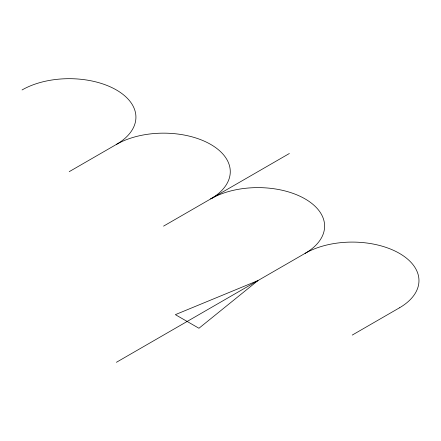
<?xml version="1.0" encoding="UTF-8"?>
<svg xmlns="http://www.w3.org/2000/svg" width="441" height="441" viewBox="0 0 441 441"><rect width="100%" height="100%" fill="white"/><g stroke="black" fill="none" stroke-linecap="round" stroke-linejoin="round"><path stroke-width="0.66" d="M69.22 171.665L116.391 144.433A66.707 38.51 0 0 1 210.732 144.433A66.707 38.51 0 0 1 210.732 198.897A66.707 38.51 0 0 1 305.078 198.902A66.707 38.51 0 0 1 305.078 253.366L116.391 362.309M163.561 226.134L289.357 153.507M352.254 335.077L399.425 307.84M305.084 253.371A66.707 38.51 0 0 1 399.425 253.371A66.707 38.51 0 0 1 399.425 307.84M22.05 89.964A66.707 38.51 0 0 1 116.385 89.964A66.707 38.51 0 0 1 116.385 144.428M257.908 280.603L198.946 328.264L175.358 314.648L257.908 280.603"/></g></svg>
